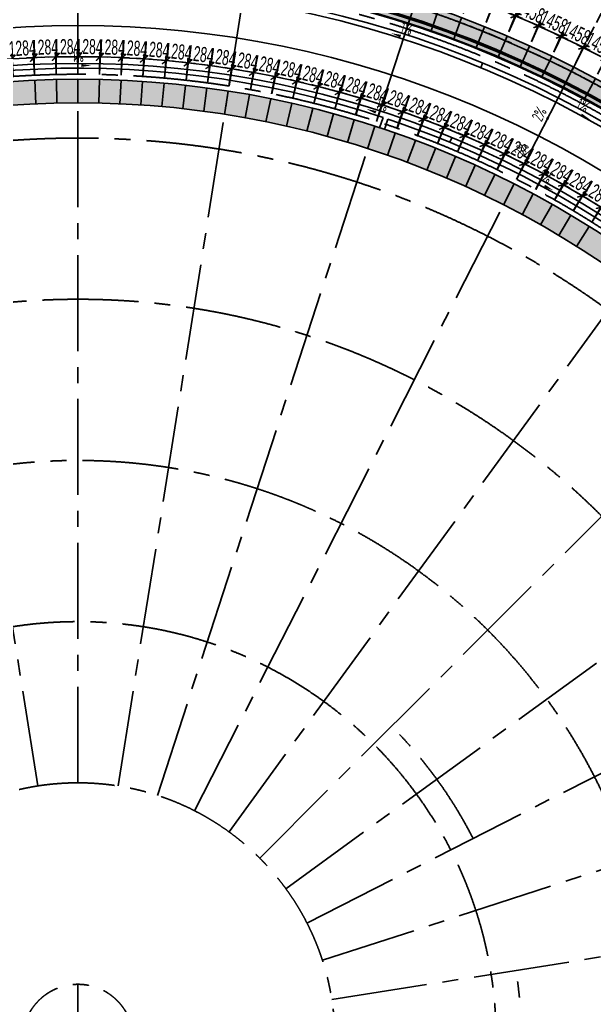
# Model space of a CAD drawing. Extents: x 104132 to 3338343, y -1228862 to 1409848.
# Drawn here: x 1757523 to 1791725, y 92544 to 151242 of the extents above; entities that cross this region are included whole.
import ezdxf

# ---------------------------------------------------------------- set-up
doc = ezdxf.new("R2010")
doc.units = 0
doc.linetypes.add('CENTER', pattern=[50.8, 31.75, -6.35, 6.35, -6.35])
doc.linetypes.add('CENTER2', pattern=[28.575, 19.05, -3.175, 3.175, -3.175])
doc.layers.get('0').update_dxf_attribs({"color": 8})
doc.layers.get('Defpoints').update_dxf_attribs({"color": 8})
for name, color, linetype in [('#幕墙线-平面', 8, 'Continuous'), ('#标注', 8, 'Continuous'), ('#轴线', 8, 'CENTER2'), ('A-ROOF-DRAN', 8, 'Continuous'), ('dim', 8, 'Continuous'), ('DIM_SYMB', 8, 'Continuous'), ('DOTE', 8, 'CENTER'), ('IEL-FINE', 8, 'Continuous'), ('分水线', 8, 'Continuous'), ('女儿墙', 8, 'Continuous'), ('落水口', 8, 'Continuous')]:
    doc.layers.add(name, color=color, linetype=linetype)
doc.styles.add('JHZX', font='jrs.shx', dxfattribs={"width": 0.6, "bigfont": 'jhz.shx'})
doc.styles.add('XD2008', font='xd-hzs.shx', dxfattribs={"width": 0.7, "bigfont": 'xd-hztxt.shx'})
doc.dimstyles.new('JZBZ-300', dxfattribs={"dimscale": 300, "dimtxt": 3, "dimasz": 1.5, "dimexe": 1, "dimexo": 1, "dimgap": 0.5, "dimtad": 1, "dimdec": 0, "dimdsep": 46, "dimtxsty": 'JHZX', "dimblk1": 'ARCHTICK', "dimblk2": 'ARCHTICK', "dimsah": 1, "dimcen": 0, "dimclrd": 1, "dimclre": 1, "dimclrt": 2, "dimadec": 3, "dimazin": 2, "dimtfac": 1, "dimtdec": 0, "dimtix": 1, "dimtmove": 0, "dimatfit": 3, "dimfxl": 1, "dimtolj": 1, "dimlwd": -1, "dimlwe": -1, "dimarcsym": 1})

# ---------------------------------------------------------------- blocks, each defined once
blk = doc.blocks.new('_ARCHTICK')
at = {"color": 0, "linetype": 'ByBlock', "const_width": 0.15}
blk.add_lwpolyline([(-0.5, -0.5), (0.5, 0.5)], dxfattribs=at)
blk = doc.blocks.new('*D21')
at = {"layer": '#标注', "color": 1, "ltscale": 300, "transparency": 16777216}
for p, q in [((602339, -86757), (604609, -82302)), ((611437, -92333), (614376, -88288))]:
    blk.add_line(p, q, dxfattribs=at)
blk.add_arc((571468, -147346), 72700, 54, 63, dxfattribs=at)
at = {"layer": 'Defpoints', "color": 0, "ltscale": 300, "transparency": 16777216}
for p in [(611063, -86375), (602203, -87025), (611261, -92575), (571468, -147346)]:
    blk.add_point(p, dxfattribs=at)
at = {"layer": '#标注', "color": 1, "ltscale": 300, "transparency": 16777216, "xscale": 450, "yscale": 450, "zscale": 450}
for p, rotation in [((604473, -82570), 153.000000000001), ((614200, -88530), 324.0000000000002)]:
    blk.add_blockref('_ARCHTICK', p, dxfattribs=dict(at, rotation=rotation))
at = {"layer": '#标注', "color": 2, "ltscale": 300, "transparency": 16777216, "insert": (609767, -84847), "char_height": 900, "attachment_point": 5, "rotation": 328.5, "style": 'JHZX'}
blk.add_mtext('\\A1;9°', dxfattribs=at)
blk = doc.blocks.new('*D22')
at = {"layer": '#标注', "color": 1, "ltscale": 300, "transparency": 16777216}
for p, q in [((592481, -82674), (594026, -77919)), ((602339, -86757), (604609, -82302))]:
    blk.add_line(p, q, dxfattribs=at)
blk.add_arc((571468, -147346), 72700, 63, 72, dxfattribs=at)
at = {"layer": 'Defpoints', "color": 0, "ltscale": 300, "transparency": 16777216}
for p in [(601038, -80931), (592388, -82959), (602203, -87025), (571468, -147346)]:
    blk.add_point(p, dxfattribs=at)
at = {"layer": '#标注', "color": 1, "ltscale": 300, "transparency": 16777216, "xscale": 450, "yscale": 450, "zscale": 450}
for p, rotation in [((593933, -78204), 162.0000000000006), ((604473, -82570), 333.0000000000013)]:
    blk.add_blockref('_ARCHTICK', p, dxfattribs=dict(at, rotation=rotation))
at = {"layer": '#标注', "color": 2, "ltscale": 300, "transparency": 16777216, "insert": (599519, -79626), "char_height": 900, "attachment_point": 5, "rotation": 337.5, "style": 'JHZX'}
blk.add_mtext('\\A1;9°', dxfattribs=at)
blk = doc.blocks.new('A$C49f573b4')
at = {"layer": '女儿墙'}
for radius in [63900, 63650]:
    blk.add_circle((0, 0), radius, dxfattribs=at)
blk = doc.blocks.new('*U481')
at = {"layer": '#幕墙线-平面', "ltscale": 300}
blk.add_line((63600, -63600), (65000, -63600), dxfattribs=at)
blk = doc.blocks.new('*U482')
at = {"layer": '#幕墙线-平面'}
for p, rotation in [((842675, 56485), 72.00000000005649), ((843132, 57837), 70.71428571434267), ((843618, 59178), 69.42857142862856), ((844134, 60509), 68.14285714291445), ((844681, 61827), 66.85714285720033), ((845256, 63133), 65.5714285714862), ((845861, 64426), 64.28571428577209), ((846494, 65705), 63.00000000005797), ((847157, 66969), 61.71428571434386)]:
    blk.add_blockref('*U481', p, dxfattribs=dict(at, rotation=rotation))
blk = doc.blocks.new('*U483')
at = {"layer": '#幕墙线-平面', "ltscale": 300}
blk.add_line((55800, -55800), (57200, -55800), dxfattribs=at)
blk = doc.blocks.new('*U484')
at = {"layer": '#幕墙线-平面'}
for p, rotation in [((847419, 34328), 92.571428571465), ((847377, 35579), 91.28571428575117), ((847362, 36831), 90.00000000003733), ((847377, 38083), 88.7142857143235), ((847419, 39335), 87.42857142860994), ((847489, 40585), 86.14285714289613), ((847587, 41833), 84.85714285718258), ((847713, 43079), 83.57142857146847), ((847867, 44321), 82.28571428575407), ((848049, 45560), 81.00000000004023), ((848259, 46795), 79.71428571432669), ((848497, 48024), 78.42857142861257), ((848762, 49248), 77.14285714289846), ((849054, 50465), 75.85714285718434), ((849373, 51676), 74.57142857147052), ((849720, 52879), 73.28571428575667), ((850094, 54074), 72.00000000004285), ((850494, 55261), 70.71428571432902), ((850921, 56438), 69.42857142861547), ((851374, 57605), 68.14285714290222), ((851853, 58762), 66.85714285718838), ((852358, 59908), 65.57142857147427), ((852888, 61042), 64.28571428576043), ((853444, 62164), 63.00000000004661), ((854025, 63273), 61.71428571433248), ((854631, 64369), 60.42857142861809), ((855261, 65451), 59.14285714290397), ((855915, 66518), 57.85714285718986)]:
    blk.add_blockref('*U483', p, dxfattribs=dict(at, rotation=rotation))
blk = doc.blocks.new('*D637')
at = {"layer": 'Defpoints', "color": 0, "ltscale": 300, "transparency": 16777216}
for p in [(926460, 98908), (925995, 97669), (927361, 97157)]:
    blk.add_point(p, dxfattribs=at)
at = {"layer": 'dim', "color": 1, "ltscale": 300, "transparency": 16777216}
for p, q in [((926460, 98908), (926039, 99066)), ((926101, 97950), (926566, 99188)), ((927826, 98395), (926460, 98908)), ((927466, 97437), (927931, 98676)), ((927826, 98395), (928247, 98237))]:
    blk.add_line(p, q, dxfattribs=at)
at = {"layer": 'dim', "color": 1, "ltscale": 300, "transparency": 16777216, "xscale": 450, "yscale": 450, "zscale": 450}
for p, rotation in [((926460, 98908), 339.4285714286287), ((927826, 98395), 159.4285714286287)]:
    blk.add_blockref('_ARCHTICK', p, dxfattribs=dict(at, rotation=rotation))
at = {"layer": 'dim', "color": 2, "ltscale": 300, "transparency": 16777216, "insert": (927354, 99213), "char_height": 900, "attachment_point": 5, "rotation": 339.42857, "style": 'JHZX'}
blk.add_mtext('\\A1;1458', dxfattribs=at)
blk = doc.blocks.new('*D638')
at = {"layer": 'Defpoints', "color": 0, "ltscale": 300, "transparency": 16777216}
for p in [(927847, 98369), (927355, 97141), (928708, 96598)]:
    blk.add_point(p, dxfattribs=at)
at = {"layer": 'dim', "color": 1, "ltscale": 300, "transparency": 16777216}
for p, q in [((927466, 97420), (927959, 98648)), ((927847, 98369), (927430, 98537)), ((929201, 97826), (927847, 98369)), ((928820, 96877), (929312, 98105)), ((929201, 97826), (929618, 97659))]:
    blk.add_line(p, q, dxfattribs=at)
at = {"layer": 'dim', "color": 1, "ltscale": 300, "transparency": 16777216, "xscale": 450, "yscale": 450, "zscale": 450}
for p, rotation in [((927847, 98369), 338.1428571429162), ((929201, 97826), 158.1428571429162)]:
    blk.add_blockref('_ARCHTICK', p, dxfattribs=dict(at, rotation=rotation))
at = {"layer": 'dim', "color": 2, "ltscale": 300, "transparency": 16777216, "insert": (928747, 98655), "char_height": 900, "attachment_point": 5, "rotation": 338.14286, "style": 'JHZX'}
blk.add_mtext('\\A1;1458', dxfattribs=at)
blk = doc.blocks.new('*D639')
at = {"layer": 'Defpoints', "color": 0, "ltscale": 300, "transparency": 16777216}
for p in [(929222, 97800), (928702, 96583), (930043, 96010)]:
    blk.add_point(p, dxfattribs=at)
at = {"layer": 'dim', "color": 1, "ltscale": 300, "transparency": 16777216}
for p, q in [((928820, 96859), (929340, 98076)), ((929222, 97800), (928808, 97977)), ((930563, 97227), (929222, 97800)), ((930161, 96286), (930681, 97503)), ((930563, 97227), (930977, 97050))]:
    blk.add_line(p, q, dxfattribs=at)
at = {"layer": 'dim', "color": 1, "ltscale": 300, "transparency": 16777216, "xscale": 450, "yscale": 450, "zscale": 450}
for p, rotation in [((929222, 97800), 336.8571428572004), ((930563, 97227), 156.8571428572004)]:
    blk.add_blockref('_ARCHTICK', p, dxfattribs=dict(at, rotation=rotation))
at = {"layer": 'dim', "color": 2, "ltscale": 300, "transparency": 16777216, "insert": (930128, 98065), "char_height": 900, "attachment_point": 5, "rotation": 336.85714, "style": 'JHZX'}
blk.add_mtext('\\A1;1458', dxfattribs=at)
blk = doc.blocks.new('*D640')
at = {"layer": 'Defpoints', "color": 0, "ltscale": 300, "transparency": 16777216}
for p in [(930583, 97200), (930036, 95995), (931364, 95392)]:
    blk.add_point(p, dxfattribs=at)
at = {"layer": 'dim', "color": 1, "ltscale": 300, "transparency": 16777216}
for p, q in [((930160, 96268), (930707, 97473)), ((930583, 97200), (930174, 97386)), ((931911, 96597), (930583, 97200)), ((931488, 95665), (932035, 96870)), ((931911, 96597), (932321, 96411))]:
    blk.add_line(p, q, dxfattribs=at)
at = {"layer": 'dim', "color": 1, "ltscale": 300, "transparency": 16777216, "xscale": 450, "yscale": 450, "zscale": 450}
for p, rotation in [((930583, 97200), 335.5714285714873), ((931911, 96597), 155.5714285714873)]:
    blk.add_blockref('_ARCHTICK', p, dxfattribs=dict(at, rotation=rotation))
at = {"layer": 'dim', "color": 2, "ltscale": 300, "transparency": 16777216, "insert": (931495, 97445), "char_height": 900, "attachment_point": 5, "rotation": 335.57143, "style": 'JHZX'}
blk.add_mtext('\\A1;1458', dxfattribs=at)
blk = doc.blocks.new('*D641')
at = {"layer": 'Defpoints', "color": 0, "ltscale": 300, "transparency": 16777216}
for p in [(931931, 96569), (931357, 95377), (932671, 94745)]:
    blk.add_point(p, dxfattribs=at)
at = {"layer": 'dim', "color": 1, "ltscale": 300, "transparency": 16777216}
for p, q in [((931487, 95648), (932061, 96840)), ((931931, 96569), (931525, 96765)), ((933245, 95937), (931931, 96569)), ((932801, 95015), (933375, 96207)), ((933245, 95937), (933650, 95741))]:
    blk.add_line(p, q, dxfattribs=at)
at = {"layer": 'dim', "color": 1, "ltscale": 300, "transparency": 16777216, "xscale": 450, "yscale": 450, "zscale": 450}
for p, rotation in [((931931, 96569), 334.2857142857742), ((933245, 95937), 154.2857142857742)]:
    blk.add_blockref('_ARCHTICK', p, dxfattribs=dict(at, rotation=rotation))
at = {"layer": 'dim', "color": 2, "ltscale": 300, "transparency": 16777216, "insert": (932848, 96794), "char_height": 900, "attachment_point": 5, "rotation": 334.28571, "style": 'JHZX'}
blk.add_mtext('\\A1;1458', dxfattribs=at)
blk = doc.blocks.new('*D642')
at = {"layer": 'Defpoints', "color": 0, "ltscale": 300, "transparency": 16777216}
for p in [(933264, 95909), (932663, 94730), (933963, 94068)]:
    blk.add_point(p, dxfattribs=at)
at = {"layer": 'dim', "color": 1, "ltscale": 300, "transparency": 16777216}
for p, q in [((932800, 94997), (933400, 96176)), ((933264, 95909), (932863, 96113)), ((934564, 95247), (933264, 95909)), ((934099, 94335), (934700, 95514)), ((934564, 95247), (934965, 95042))]:
    blk.add_line(p, q, dxfattribs=at)
at = {"layer": 'dim', "color": 1, "ltscale": 300, "transparency": 16777216, "xscale": 450, "yscale": 450, "zscale": 450}
for p, rotation in [((933264, 95909), 333.0000000000591), ((934564, 95247), 153.000000000059)]:
    blk.add_blockref('_ARCHTICK', p, dxfattribs=dict(at, rotation=rotation))
at = {"layer": 'dim', "color": 2, "ltscale": 300, "transparency": 16777216, "insert": (934186, 96112), "char_height": 900, "attachment_point": 5, "rotation": 333, "style": 'JHZX'}
blk.add_mtext('\\A1;1458', dxfattribs=at)
blk = doc.blocks.new('*D864')
at = {"layer": '#标注', "color": 1, "ltscale": 300, "transparency": 16777216}
for p, q in [((933757, 85516), (934487, 86649)), ((934325, 86397), (933946, 86640)), ((935404, 85702), (934325, 86397)), ((934836, 84821), (935566, 85954)), ((935404, 85702), (935782, 85458))]:
    blk.add_line(p, q, dxfattribs=at)
at = {"layer": 'Defpoints', "color": 0, "ltscale": 300, "transparency": 16777216}
for p in [(934325, 86397), (933595, 85264), (934674, 84569)]:
    blk.add_point(p, dxfattribs=at)
at = {"layer": '#标注', "color": 1, "ltscale": 300, "transparency": 16777216, "xscale": 450, "yscale": 450, "zscale": 450}
for p, rotation in [((934325, 86397), 327.2142857130193), ((935404, 85702), 147.2142857130192)]:
    blk.add_blockref('_ARCHTICK', p, dxfattribs=dict(at, rotation=rotation))
at = {"layer": '#标注', "color": 2, "ltscale": 300, "transparency": 16777216, "insert": (935189, 86554), "char_height": 900, "attachment_point": 5, "rotation": 327.21429, "style": 'JHZX'}
blk.add_mtext('\\A1;1284', dxfattribs=at)
blk = doc.blocks.new('*D865')
at = {"layer": '#标注', "color": 1, "ltscale": 300, "transparency": 16777216}
for p, q in [((932657, 86190), (933361, 87339)), ((933205, 87084), (932821, 87319)), ((934299, 86413), (933205, 87084)), ((933751, 85519), (934456, 86669)), ((934299, 86413), (934683, 86178))]:
    blk.add_line(p, q, dxfattribs=at)
at = {"layer": 'Defpoints', "color": 0, "ltscale": 300, "transparency": 16777216}
for p in [(933205, 87084), (932500, 85934), (933595, 85264)]:
    blk.add_point(p, dxfattribs=at)
at = {"layer": '#标注', "color": 1, "ltscale": 300, "transparency": 16777216, "xscale": 450, "yscale": 450, "zscale": 450}
for p, rotation in [((933205, 87084), 328.4999999987336), ((934299, 86413), 148.4999999987336)]:
    blk.add_blockref('_ARCHTICK', p, dxfattribs=dict(at, rotation=rotation))
at = {"layer": '#标注', "color": 2, "ltscale": 300, "transparency": 16777216, "insert": (934065, 87260), "char_height": 900, "attachment_point": 5, "rotation": 328.5, "style": 'JHZX'}
blk.add_mtext('\\A1;1284', dxfattribs=at)
blk = doc.blocks.new('*D866')
at = {"layer": '#标注', "color": 1, "ltscale": 300, "transparency": 16777216}
for p, q in [((931542, 86839), (932220, 88004)), ((932069, 87745), (931681, 87971)), ((933179, 87099), (932069, 87745)), ((932651, 86194), (933330, 87358)), ((933179, 87099), (933567, 86873))]:
    blk.add_line(p, q, dxfattribs=at)
at = {"layer": 'Defpoints', "color": 0, "ltscale": 300, "transparency": 16777216}
for p in [(932069, 87745), (931391, 86580), (932500, 85934)]:
    blk.add_point(p, dxfattribs=at)
at = {"layer": '#标注', "color": 1, "ltscale": 300, "transparency": 16777216, "xscale": 450, "yscale": 450, "zscale": 450}
for p, rotation in [((932069, 87745), 329.7857142844472), ((933179, 87099), 149.7857142844472)]:
    blk.add_blockref('_ARCHTICK', p, dxfattribs=dict(at, rotation=rotation))
at = {"layer": '#标注', "color": 2, "ltscale": 300, "transparency": 16777216, "insert": (932926, 87940), "char_height": 900, "attachment_point": 5, "rotation": 329.78571, "style": 'JHZX'}
blk.add_mtext('\\A1;1284', dxfattribs=at)
blk = doc.blocks.new('*D867')
at = {"layer": '#标注', "color": 1, "ltscale": 300, "transparency": 16777216}
for p, q in [((930413, 87464), (931065, 88643)), ((930920, 88381), (930526, 88598)), ((932043, 87760), (930920, 88381)), ((931536, 86843), (932188, 88022)), ((932043, 87760), (932437, 87542))]:
    blk.add_line(p, q, dxfattribs=at)
at = {"layer": 'Defpoints', "color": 0, "ltscale": 300, "transparency": 16777216}
for p in [(930920, 88381), (930268, 87201), (931391, 86580)]:
    blk.add_point(p, dxfattribs=at)
at = {"layer": '#标注', "color": 1, "ltscale": 300, "transparency": 16777216, "xscale": 450, "yscale": 450, "zscale": 450}
for p, rotation in [((930920, 88381), 331.071428570159), ((932043, 87760), 151.071428570159)]:
    blk.add_blockref('_ARCHTICK', p, dxfattribs=dict(at, rotation=rotation))
at = {"layer": '#标注', "color": 2, "ltscale": 300, "transparency": 16777216, "insert": (931772, 88595), "char_height": 900, "attachment_point": 5, "rotation": 331.07143, "style": 'JHZX'}
blk.add_mtext('\\A1;1284', dxfattribs=at)
blk = doc.blocks.new('*D868')
at = {"layer": '#标注', "color": 1, "ltscale": 300, "transparency": 16777216}
for p, q in [((929270, 88062), (929895, 89256)), ((929756, 88991), (929357, 89199)), ((930893, 88395), (929756, 88991)), ((930407, 87467), (931032, 88661)), ((930893, 88395), (931292, 88186))]:
    blk.add_line(p, q, dxfattribs=at)
at = {"layer": 'Defpoints', "color": 0, "ltscale": 300, "transparency": 16777216}
for p in [(929756, 88991), (929131, 87797), (930268, 87201)]:
    blk.add_point(p, dxfattribs=at)
at = {"layer": '#标注', "color": 1, "ltscale": 300, "transparency": 16777216, "xscale": 450, "yscale": 450, "zscale": 450}
for p, rotation in [((929756, 88991), 332.3571428558733), ((930893, 88395), 152.3571428558733)]:
    blk.add_blockref('_ARCHTICK', p, dxfattribs=dict(at, rotation=rotation))
at = {"layer": '#标注', "color": 2, "ltscale": 300, "transparency": 16777216, "insert": (930603, 89224), "char_height": 900, "attachment_point": 5, "rotation": 332.35714, "style": 'JHZX'}
blk.add_mtext('\\A1;1284', dxfattribs=at)
blk = doc.blocks.new('*D869')
at = {"layer": '#标注', "color": 1, "ltscale": 300, "transparency": 16777216}
for p, q in [((928114, 88635), (928712, 89843)), ((928579, 89574), (928176, 89774)), ((929729, 89004), (928579, 89574)), ((929264, 88065), (929862, 89273)), ((929729, 89004), (930132, 88805))]:
    blk.add_line(p, q, dxfattribs=at)
at = {"layer": 'Defpoints', "color": 0, "ltscale": 300, "transparency": 16777216}
for p in [(928579, 89574), (927981, 88366), (929131, 87797)]:
    blk.add_point(p, dxfattribs=at)
at = {"layer": '#标注', "color": 1, "ltscale": 300, "transparency": 16777216, "xscale": 450, "yscale": 450, "zscale": 450}
for p, rotation in [((928579, 89574), 333.6428571415863), ((929729, 89004), 153.6428571415864)]:
    blk.add_blockref('_ARCHTICK', p, dxfattribs=dict(at, rotation=rotation))
at = {"layer": '#标注', "color": 2, "ltscale": 300, "transparency": 16777216, "insert": (929420, 89827), "char_height": 900, "attachment_point": 5, "rotation": 333.64286, "style": 'JHZX'}
blk.add_mtext('\\A1;1284', dxfattribs=at)
blk = doc.blocks.new('*D870')
at = {"layer": '#标注', "color": 1, "ltscale": 300, "transparency": 16777216}
for p, q in [((926945, 89182), (927516, 90403)), ((927389, 90131), (926982, 90322)), ((928552, 89587), (927389, 90131)), ((928108, 88638), (928679, 89859)), ((928552, 89587), (928959, 89397))]:
    blk.add_line(p, q, dxfattribs=at)
at = {"layer": 'Defpoints', "color": 0, "ltscale": 300, "transparency": 16777216}
for p in [(927389, 90131), (926818, 88910), (927981, 88366)]:
    blk.add_point(p, dxfattribs=at)
at = {"layer": '#标注', "color": 1, "ltscale": 300, "transparency": 16777216, "xscale": 450, "yscale": 450, "zscale": 450}
for p, rotation in [((927389, 90131), 334.928571427299), ((928552, 89587), 154.928571427299)]:
    blk.add_blockref('_ARCHTICK', p, dxfattribs=dict(at, rotation=rotation))
at = {"layer": '#标注', "color": 2, "ltscale": 300, "transparency": 16777216, "insert": (928225, 90403), "char_height": 900, "attachment_point": 5, "rotation": 334.92857, "style": 'JHZX'}
blk.add_mtext('\\A1;1284', dxfattribs=at)
blk = doc.blocks.new('*D871')
at = {"layer": '#标注', "color": 1, "ltscale": 300, "transparency": 16777216}
for p, q in [((925765, 89703), (926308, 90936)), ((926187, 90661), (925775, 90843)), ((927362, 90144), (926187, 90661)), ((926939, 89185), (927483, 90418)), ((927362, 90144), (927773, 89962))]:
    blk.add_line(p, q, dxfattribs=at)
at = {"layer": 'Defpoints', "color": 0, "ltscale": 300, "transparency": 16777216}
for p in [(926187, 90661), (925644, 89428), (926818, 88910)]:
    blk.add_point(p, dxfattribs=at)
at = {"layer": '#标注', "color": 1, "ltscale": 300, "transparency": 16777216, "xscale": 450, "yscale": 450, "zscale": 450}
for p, rotation in [((926187, 90661), 336.2142857130117), ((927362, 90144), 156.2142857130118)]:
    blk.add_blockref('_ARCHTICK', p, dxfattribs=dict(at, rotation=rotation))
at = {"layer": '#标注', "color": 2, "ltscale": 300, "transparency": 16777216, "insert": (927016, 90952), "char_height": 900, "attachment_point": 5, "rotation": 336.21429, "style": 'JHZX'}
blk.add_mtext('\\A1;1284', dxfattribs=at)
blk = doc.blocks.new('*D872')
at = {"layer": '#标注', "color": 1, "ltscale": 300, "transparency": 16777216}
for p, q in [((924973, 91164), (924558, 91337)), ((924572, 90196), (925088, 91442)), ((926159, 90673), (924973, 91164)), ((925758, 89705), (926274, 90950)), ((926159, 90673), (926575, 90501))]:
    blk.add_line(p, q, dxfattribs=at)
at = {"layer": 'Defpoints', "color": 0, "ltscale": 300, "transparency": 16777216}
for p in [(924973, 91164), (924458, 89919), (925644, 89428)]:
    blk.add_point(p, dxfattribs=at)
at = {"layer": '#标注', "color": 1, "ltscale": 300, "transparency": 16777216, "xscale": 450, "yscale": 450, "zscale": 450}
for p, rotation in [((924973, 91164), 337.4999999987272), ((926159, 90673), 157.4999999987271)]:
    blk.add_blockref('_ARCHTICK', p, dxfattribs=dict(at, rotation=rotation))
at = {"layer": '#标注', "color": 2, "ltscale": 300, "transparency": 16777216, "insert": (925796, 91473), "char_height": 900, "attachment_point": 5, "rotation": 337.5, "style": 'JHZX'}
blk.add_mtext('\\A1;1284', dxfattribs=at)
blk = doc.blocks.new('*D873')
at = {"layer": '#标注', "color": 1, "ltscale": 300, "transparency": 16777216}
for p, q in [((923749, 91640), (923329, 91803)), ((923370, 90663), (923857, 91920)), ((924945, 91176), (923749, 91640)), ((924566, 90199), (925054, 91455)), ((924945, 91176), (925365, 91013))]:
    blk.add_line(p, q, dxfattribs=at)
at = {"layer": 'Defpoints', "color": 0, "ltscale": 300, "transparency": 16777216}
for p in [(923749, 91640), (923261, 90384), (924458, 89919)]:
    blk.add_point(p, dxfattribs=at)
at = {"layer": '#标注', "color": 1, "ltscale": 300, "transparency": 16777216, "xscale": 450, "yscale": 450, "zscale": 450}
for p, rotation in [((923749, 91640), 338.7857142844417), ((924945, 91176), 158.7857142844417)]:
    blk.add_blockref('_ARCHTICK', p, dxfattribs=dict(at, rotation=rotation))
at = {"layer": '#标注', "color": 2, "ltscale": 300, "transparency": 16777216, "insert": (924564, 91967), "char_height": 900, "attachment_point": 5, "rotation": 338.78571, "style": 'JHZX'}
blk.add_mtext('\\A1;1284', dxfattribs=at)
blk = doc.blocks.new('*D874')
at = {"layer": '#标注', "color": 1, "ltscale": 300, "transparency": 16777216}
for p, q in [((922514, 92088), (922091, 92242)), ((922157, 91103), (922616, 92370)), ((923721, 91651), (922514, 92088)), ((923363, 90666), (923823, 91933)), ((923721, 91651), (924144, 91497))]:
    blk.add_line(p, q, dxfattribs=at)
at = {"layer": 'Defpoints', "color": 0, "ltscale": 300, "transparency": 16777216}
for p in [(922514, 92088), (922054, 90821), (923261, 90384)]:
    blk.add_point(p, dxfattribs=at)
at = {"layer": '#标注', "color": 1, "ltscale": 300, "transparency": 16777216, "xscale": 450, "yscale": 450, "zscale": 450}
for p, rotation in [((922514, 92088), 340.0714285701557), ((923721, 91651), 160.0714285701556)]:
    blk.add_blockref('_ARCHTICK', p, dxfattribs=dict(at, rotation=rotation))
at = {"layer": '#标注', "color": 2, "ltscale": 300, "transparency": 16777216, "insert": (923322, 92434), "char_height": 900, "attachment_point": 5, "rotation": 340.07143, "style": 'JHZX'}
blk.add_mtext('\\A1;1284', dxfattribs=at)
blk = doc.blocks.new('*D875')
at = {"layer": '#标注', "color": 1, "ltscale": 300, "transparency": 16777216}
for p, q in [((920934, 91516), (921365, 92793)), ((921269, 92509), (920843, 92652)), ((922485, 92098), (921269, 92509)), ((922150, 91105), (922581, 92383)), ((922485, 92098), (922912, 91954))]:
    blk.add_line(p, q, dxfattribs=at)
at = {"layer": 'Defpoints', "color": 0, "ltscale": 300, "transparency": 16777216}
for p in [(921269, 92509), (920838, 91231), (922054, 90821)]:
    blk.add_point(p, dxfattribs=at)
at = {"layer": '#标注', "color": 1, "ltscale": 300, "transparency": 16777216, "xscale": 450, "yscale": 450, "zscale": 450}
for p, rotation in [((921269, 92509), 341.3571428558691), ((922485, 92098), 161.3571428558691)]:
    blk.add_blockref('_ARCHTICK', p, dxfattribs=dict(at, rotation=rotation))
at = {"layer": '#标注', "color": 2, "ltscale": 300, "transparency": 16777216, "insert": (922069, 92872), "char_height": 900, "attachment_point": 5, "rotation": 341.35714, "style": 'JHZX'}
blk.add_mtext('\\A1;1284', dxfattribs=at)
blk = doc.blocks.new('*D876')
at = {"layer": '#标注', "color": 1, "ltscale": 300, "transparency": 16777216}
for p, q in [((920015, 92901), (919586, 93035)), ((919703, 91901), (920105, 93187)), ((921240, 92518), (920015, 92901)), ((920928, 91518), (921330, 92804)), ((921240, 92518), (921670, 92384))]:
    blk.add_line(p, q, dxfattribs=at)
at = {"layer": 'Defpoints', "color": 0, "ltscale": 300, "transparency": 16777216}
for p in [(920015, 92901), (919613, 91614), (920838, 91231)]:
    blk.add_point(p, dxfattribs=at)
at = {"layer": '#标注', "color": 1, "ltscale": 300, "transparency": 16777216, "xscale": 450, "yscale": 450, "zscale": 450}
for p, rotation in [((920015, 92901), 342.6428571415841), ((921240, 92518), 162.6428571415841)]:
    blk.add_blockref('_ARCHTICK', p, dxfattribs=dict(at, rotation=rotation))
at = {"layer": '#标注', "color": 2, "ltscale": 300, "transparency": 16777216, "insert": (920807, 93282), "char_height": 900, "attachment_point": 5, "rotation": 342.64286, "style": 'JHZX'}
blk.add_mtext('\\A1;1284', dxfattribs=at)
blk = doc.blocks.new('*D877')
at = {"layer": '#标注', "color": 1, "ltscale": 300, "transparency": 16777216}
for p, q in [((918753, 93265), (918320, 93389)), ((918463, 92258), (918836, 93553)), ((919986, 92910), (918753, 93265)), ((919696, 91903), (920069, 93198)), ((919986, 92910), (920419, 92785))]:
    blk.add_line(p, q, dxfattribs=at)
at = {"layer": 'Defpoints', "color": 0, "ltscale": 300, "transparency": 16777216}
for p in [(918753, 93265), (918380, 91970), (919613, 91614)]:
    blk.add_point(p, dxfattribs=at)
at = {"layer": '#标注', "color": 1, "ltscale": 300, "transparency": 16777216, "xscale": 450, "yscale": 450, "zscale": 450}
for p, rotation in [((918753, 93265), 343.928571427299), ((919986, 92910), 163.928571427299)]:
    blk.add_blockref('_ARCHTICK', p, dxfattribs=dict(at, rotation=rotation))
at = {"layer": '#标注', "color": 2, "ltscale": 300, "transparency": 16777216, "insert": (919536, 93664), "char_height": 900, "attachment_point": 5, "rotation": 343.92857, "style": 'JHZX'}
blk.add_mtext('\\A1;1284', dxfattribs=at)
blk = doc.blocks.new('*D878')
at = {"layer": '#标注', "color": 1, "ltscale": 300, "transparency": 16777216}
for p, q in [((917483, 93600), (917048, 93715)), ((917215, 92587), (917559, 93891)), ((918724, 93273), (917483, 93600)), ((918456, 92260), (918800, 93563)), ((918724, 93273), (919159, 93158))]:
    blk.add_line(p, q, dxfattribs=at)
at = {"layer": 'Defpoints', "color": 0, "ltscale": 300, "transparency": 16777216}
for p in [(917483, 93600), (917139, 92297), (918380, 91970)]:
    blk.add_point(p, dxfattribs=at)
at = {"layer": '#标注', "color": 1, "ltscale": 300, "transparency": 16777216, "xscale": 450, "yscale": 450, "zscale": 450}
for p, rotation in [((917483, 93600), 345.2142857130121), ((918724, 93273), 165.2142857130121)]:
    blk.add_blockref('_ARCHTICK', p, dxfattribs=dict(at, rotation=rotation))
at = {"layer": '#标注', "color": 2, "ltscale": 300, "transparency": 16777216, "insert": (918256, 94017), "char_height": 900, "attachment_point": 5, "rotation": 345.21429, "style": 'JHZX'}
blk.add_mtext('\\A1;1284', dxfattribs=at)
blk = doc.blocks.new('*D879')
at = {"layer": '#标注', "color": 1, "ltscale": 300, "transparency": 16777216}
for p, q in [((916205, 93907), (915768, 94013)), ((915961, 92889), (916275, 94199)), ((917453, 93608), (916205, 93907)), ((917209, 92589), (917523, 93900)), ((917453, 93608), (917891, 93503))]:
    blk.add_line(p, q, dxfattribs=at)
at = {"layer": 'Defpoints', "color": 0, "ltscale": 300, "transparency": 16777216}
for p in [(916205, 93907), (915891, 92597), (917139, 92297)]:
    blk.add_point(p, dxfattribs=at)
at = {"layer": '#标注', "color": 1, "ltscale": 300, "transparency": 16777216, "xscale": 450, "yscale": 450, "zscale": 450}
for p, rotation in [((916205, 93907), 346.4999999987248), ((917453, 93608), 166.4999999987248)]:
    blk.add_blockref('_ARCHTICK', p, dxfattribs=dict(at, rotation=rotation))
at = {"layer": '#标注', "color": 2, "ltscale": 300, "transparency": 16777216, "insert": (916969, 94341), "char_height": 900, "attachment_point": 5, "rotation": 346.5, "style": 'JHZX'}
blk.add_mtext('\\A1;1284', dxfattribs=at)
blk = doc.blocks.new('*D880')
at = {"layer": '#标注', "color": 1, "ltscale": 300, "transparency": 16777216}
for p, q in [((914921, 94186), (914482, 94281)), ((914700, 93162), (914985, 94479)), ((916176, 93914), (914921, 94186)), ((915954, 92890), (916239, 94207)), ((916176, 93914), (916616, 93819))]:
    blk.add_line(p, q, dxfattribs=at)
at = {"layer": 'Defpoints', "color": 0, "ltscale": 300, "transparency": 16777216}
for p in [(914921, 94186), (914636, 92868), (915891, 92597)]:
    blk.add_point(p, dxfattribs=at)
at = {"layer": '#标注', "color": 1, "ltscale": 300, "transparency": 16777216, "xscale": 450, "yscale": 450, "zscale": 450}
for p, rotation in [((914921, 94186), 347.7857142844392), ((916176, 93914), 167.7857142844391)]:
    blk.add_blockref('_ARCHTICK', p, dxfattribs=dict(at, rotation=rotation))
at = {"layer": '#标注', "color": 2, "ltscale": 300, "transparency": 16777216, "insert": (915676, 94636), "char_height": 900, "attachment_point": 5, "rotation": 347.78571, "style": 'JHZX'}
blk.add_mtext('\\A1;1284', dxfattribs=at)
blk = doc.blocks.new('*D881')
at = {"layer": '#标注', "color": 1, "ltscale": 300, "transparency": 16777216}
for p, q in [((913631, 94435), (913190, 94520)), ((913433, 93406), (913688, 94730)), ((914892, 94192), (913631, 94435)), ((914693, 93163), (914949, 94486)), ((914892, 94192), (915334, 94107))]:
    blk.add_line(p, q, dxfattribs=at)
at = {"layer": 'Defpoints', "color": 0, "ltscale": 300, "transparency": 16777216}
for p in [(913631, 94435), (913376, 93112), (914636, 92868)]:
    blk.add_point(p, dxfattribs=at)
at = {"layer": '#标注', "color": 1, "ltscale": 300, "transparency": 16777216, "xscale": 450, "yscale": 450, "zscale": 450}
for p, rotation in [((913631, 94435), 349.0714285701532), ((914892, 94192), 169.0714285701532)]:
    blk.add_blockref('_ARCHTICK', p, dxfattribs=dict(at, rotation=rotation))
at = {"layer": '#标注', "color": 2, "ltscale": 300, "transparency": 16777216, "insert": (914375, 94903), "char_height": 900, "attachment_point": 5, "rotation": 349.07143, "style": 'JHZX'}
blk.add_mtext('\\A1;1284', dxfattribs=at)
blk = doc.blocks.new('*D882')
at = {"layer": '#标注', "color": 1, "ltscale": 300, "transparency": 16777216}
for p, q in [((912336, 94656), (911893, 94731)), ((912161, 93623), (912387, 94951)), ((913602, 94441), (912336, 94656)), ((913426, 93408), (913652, 94736)), ((913602, 94441), (914045, 94365))]:
    blk.add_line(p, q, dxfattribs=at)
at = {"layer": 'Defpoints', "color": 0, "ltscale": 300, "transparency": 16777216}
for p in [(912336, 94656), (912111, 93327), (913376, 93112)]:
    blk.add_point(p, dxfattribs=at)
at = {"layer": '#标注', "color": 1, "ltscale": 300, "transparency": 16777216, "xscale": 450, "yscale": 450, "zscale": 450}
for p, rotation in [((912336, 94656), 350.3571428558683), ((913602, 94441), 170.3571428558683)]:
    blk.add_blockref('_ARCHTICK', p, dxfattribs=dict(at, rotation=rotation))
at = {"layer": '#标注', "color": 2, "ltscale": 300, "transparency": 16777216, "insert": (913070, 95140), "char_height": 900, "attachment_point": 5, "rotation": 350.35714, "style": 'JHZX'}
blk.add_mtext('\\A1;1284', dxfattribs=at)
blk = doc.blocks.new('*D883')
at = {"layer": '#标注', "color": 1, "ltscale": 300, "transparency": 16777216}
for p, q in [((910884, 93810), (911080, 95144)), ((911037, 94847), (910591, 94912)), ((912306, 94660), (911037, 94847)), ((912154, 93624), (912350, 94957)), ((912306, 94660), (912752, 94595))]:
    blk.add_line(p, q, dxfattribs=at)
at = {"layer": 'Defpoints', "color": 0, "ltscale": 300, "transparency": 16777216}
for p in [(911037, 94847), (910841, 93513), (912111, 93327)]:
    blk.add_point(p, dxfattribs=at)
at = {"layer": '#标注', "color": 1, "ltscale": 300, "transparency": 16777216, "xscale": 450, "yscale": 450, "zscale": 450}
for p, rotation in [((911037, 94847), 351.6428571415814), ((912306, 94660), 171.6428571415813)]:
    blk.add_blockref('_ARCHTICK', p, dxfattribs=dict(at, rotation=rotation))
at = {"layer": '#标注', "color": 2, "ltscale": 300, "transparency": 16777216, "insert": (911759, 95347), "char_height": 900, "attachment_point": 5, "rotation": 351.64286, "style": 'JHZX'}
blk.add_mtext('\\A1;1284', dxfattribs=at)
blk = doc.blocks.new('*D884')
at = {"layer": '#标注', "color": 1, "ltscale": 300, "transparency": 16777216}
for p, q in [((909604, 93969), (909770, 95307)), ((910878, 93811), (911043, 95149)), ((909733, 95009), (909286, 95064)), ((911007, 94851), (909733, 95009)), ((911007, 94851), (911453, 94796))]:
    blk.add_line(p, q, dxfattribs=at)
at = {"layer": 'Defpoints', "color": 0, "ltscale": 300, "transparency": 16777216}
for p in [(909733, 95009), (909567, 93671), (910841, 93513)]:
    blk.add_point(p, dxfattribs=at)
at = {"layer": '#标注', "color": 1, "ltscale": 300, "transparency": 16777216, "xscale": 450, "yscale": 450, "zscale": 450}
for p, rotation in [((909733, 95009), 352.928571427295), ((911007, 94851), 172.928571427295)]:
    blk.add_blockref('_ARCHTICK', p, dxfattribs=dict(at, rotation=rotation))
at = {"layer": '#标注', "color": 2, "ltscale": 300, "transparency": 16777216, "insert": (910444, 95525), "char_height": 900, "attachment_point": 5, "rotation": 352.92857, "style": 'JHZX'}
blk.add_mtext('\\A1;1284', dxfattribs=at)
blk = doc.blocks.new('*D885')
at = {"layer": '#标注', "color": 1, "ltscale": 300, "transparency": 16777216}
for p, q in [((908426, 95142), (907978, 95187)), ((908320, 94099), (908456, 95440)), ((909703, 95012), (908426, 95142)), ((909597, 93970), (909733, 95311)), ((909703, 95012), (910150, 94967))]:
    blk.add_line(p, q, dxfattribs=at)
at = {"layer": 'Defpoints', "color": 0, "ltscale": 300, "transparency": 16777216}
for p in [(908426, 95142), (908290, 93801), (909567, 93671)]:
    blk.add_point(p, dxfattribs=at)
at = {"layer": '#标注', "color": 1, "ltscale": 300, "transparency": 16777216, "xscale": 450, "yscale": 450, "zscale": 450}
for p, rotation in [((908426, 95142), 354.214285713009), ((909703, 95012), 174.214285713009)]:
    blk.add_blockref('_ARCHTICK', p, dxfattribs=dict(at, rotation=rotation))
at = {"layer": '#标注', "color": 2, "ltscale": 300, "transparency": 16777216, "insert": (909125, 95674), "char_height": 900, "attachment_point": 5, "rotation": 354.21429, "style": 'JHZX'}
blk.add_mtext('\\A1;1284', dxfattribs=at)
blk = doc.blocks.new('*D886')
at = {"layer": '#标注', "color": 1, "ltscale": 300, "transparency": 16777216}
for p, q in [((907116, 95245), (906667, 95280)), ((907034, 94201), (907140, 95544)), ((908396, 95144), (907116, 95245)), ((908313, 94100), (908419, 95443)), ((908396, 95144), (908844, 95109))]:
    blk.add_line(p, q, dxfattribs=at)
at = {"layer": 'Defpoints', "color": 0, "ltscale": 300, "transparency": 16777216}
for p in [(907116, 95245), (907010, 93901), (908290, 93801)]:
    blk.add_point(p, dxfattribs=at)
at = {"layer": '#标注', "color": 1, "ltscale": 300, "transparency": 16777216, "xscale": 450, "yscale": 450, "zscale": 450}
for p, rotation in [((907116, 95245), 355.4999999987213), ((908396, 95144), 175.4999999987213)]:
    blk.add_blockref('_ARCHTICK', p, dxfattribs=dict(at, rotation=rotation))
at = {"layer": '#标注', "color": 2, "ltscale": 300, "transparency": 16777216, "insert": (907803, 95793), "char_height": 900, "attachment_point": 5, "rotation": 355.5, "style": 'JHZX'}
blk.add_mtext('\\A1;1284', dxfattribs=at)
blk = doc.blocks.new('*D887')
at = {"layer": '#标注', "color": 1, "ltscale": 300, "transparency": 16777216}
for p, q in [((905804, 95319), (905355, 95344)), ((905746, 94273), (905821, 95619)), ((907086, 95247), (905804, 95319)), ((907027, 94201), (907103, 95547)), ((907086, 95247), (907535, 95222))]:
    blk.add_line(p, q, dxfattribs=at)
at = {"layer": 'Defpoints', "color": 0, "ltscale": 300, "transparency": 16777216}
for p in [(905804, 95319), (905729, 93973), (907010, 93901)]:
    blk.add_point(p, dxfattribs=at)
at = {"layer": '#标注', "color": 1, "ltscale": 300, "transparency": 16777216, "xscale": 450, "yscale": 450, "zscale": 450}
for p, rotation in [((905804, 95319), 356.7857142844359), ((907086, 95247), 176.7857142844359)]:
    blk.add_blockref('_ARCHTICK', p, dxfattribs=dict(at, rotation=rotation))
at = {"layer": '#标注', "color": 2, "ltscale": 300, "transparency": 16777216, "insert": (906479, 95882), "char_height": 900, "attachment_point": 5, "rotation": 356.78571, "style": 'JHZX'}
blk.add_mtext('\\A1;1284', dxfattribs=at)
blk = doc.blocks.new('*D888')
at = {"layer": '#标注', "color": 1, "ltscale": 300, "transparency": 16777216}
for p, q in [((904491, 95364), (904042, 95379)), ((904456, 94316), (904501, 95664)), ((905774, 95320), (904491, 95364)), ((905739, 94273), (905784, 95620)), ((905774, 95320), (906224, 95305))]:
    blk.add_line(p, q, dxfattribs=at)
at = {"layer": 'Defpoints', "color": 0, "ltscale": 300, "transparency": 16777216}
for p in [(904491, 95364), (904446, 94017), (905729, 93973)]:
    blk.add_point(p, dxfattribs=at)
at = {"layer": '#标注', "color": 1, "ltscale": 300, "transparency": 16777216, "xscale": 450, "yscale": 450, "zscale": 450}
for p, rotation in [((904491, 95364), 358.0714285701517), ((905774, 95320), 178.0714285701517)]:
    blk.add_blockref('_ARCHTICK', p, dxfattribs=dict(at, rotation=rotation))
at = {"layer": '#标注', "color": 2, "ltscale": 300, "transparency": 16777216, "insert": (905153, 95942), "char_height": 900, "attachment_point": 5, "rotation": 358.07143, "style": 'JHZX'}
blk.add_mtext('\\A1;1284', dxfattribs=at)
blk = doc.blocks.new('*D889')
at = {"layer": '#标注', "color": 1, "ltscale": 300, "transparency": 16777216}
for p, q in [((903166, 94331), (903181, 95679)), ((903178, 95379), (902728, 95384)), ((904461, 95364), (903178, 95379)), ((904449, 94317), (904464, 95664)), ((904461, 95364), (904911, 95359))]:
    blk.add_line(p, q, dxfattribs=at)
at = {"layer": 'Defpoints', "color": 0, "ltscale": 300, "transparency": 16777216}
for p in [(903178, 95379), (903162, 94031), (904446, 94017)]:
    blk.add_point(p, dxfattribs=at)
at = {"layer": '#标注', "color": 1, "ltscale": 300, "transparency": 16777216, "xscale": 450, "yscale": 450, "zscale": 450}
for p, rotation in [((903178, 95379), 359.3571428558656), ((904461, 95364), 179.3571428558656)]:
    blk.add_blockref('_ARCHTICK', p, dxfattribs=dict(at, rotation=rotation))
at = {"layer": '#标注', "color": 2, "ltscale": 300, "transparency": 16777216, "insert": (903826, 95972), "char_height": 900, "attachment_point": 5, "rotation": 359.35714, "style": 'JHZX'}
blk.add_mtext('\\A1;1284', dxfattribs=at)
blk = doc.blocks.new('*D890')
at = {"layer": '#标注', "color": 1, "ltscale": 300, "transparency": 16777216}
for p, q in [((903159, 94331), (903144, 95679)), ((901864, 95364), (901414, 95359)), ((901876, 94317), (901861, 95664)), ((903147, 95379), (901864, 95364)), ((903147, 95379), (903597, 95384))]:
    blk.add_line(p, q, dxfattribs=at)
at = {"layer": 'Defpoints', "color": 0, "ltscale": 300, "transparency": 16777216}
for p in [(901864, 95364), (901879, 94017), (903162, 94031)]:
    blk.add_point(p, dxfattribs=at)
at = {"layer": '#标注', "color": 1, "ltscale": 300, "transparency": 16777216, "xscale": 450, "yscale": 450, "zscale": 450}
for p, rotation in [((901864, 95364), 0.6428571415795014), ((903147, 95379), 180.6428571415795)]:
    blk.add_blockref('_ARCHTICK', p, dxfattribs=dict(at, rotation=rotation))
at = {"layer": '#标注', "color": 2, "ltscale": 300, "transparency": 16777216, "insert": (902499, 95972), "char_height": 900, "attachment_point": 5, "rotation": 0.64286, "style": 'JHZX'}
blk.add_mtext('\\A1;1284', dxfattribs=at)
blk = doc.blocks.new('*D891')
at = {"layer": '#标注', "color": 1, "ltscale": 300, "transparency": 16777216}
for p, q in [((900551, 95320), (900101, 95305)), ((900586, 94273), (900541, 95620)), ((901834, 95364), (900551, 95320)), ((901869, 94316), (901824, 95664)), ((901834, 95364), (902283, 95379))]:
    blk.add_line(p, q, dxfattribs=at)
at = {"layer": 'Defpoints', "color": 0, "ltscale": 300, "transparency": 16777216}
for p in [(900551, 95320), (900596, 93973), (901879, 94017)]:
    blk.add_point(p, dxfattribs=at)
at = {"layer": '#标注', "color": 1, "ltscale": 300, "transparency": 16777216, "xscale": 450, "yscale": 450, "zscale": 450}
for p, rotation in [((900551, 95320), 1.928571427293024), ((901834, 95364), 181.928571427293)]:
    blk.add_blockref('_ARCHTICK', p, dxfattribs=dict(at, rotation=rotation))
at = {"layer": '#标注', "color": 2, "ltscale": 300, "transparency": 16777216, "insert": (901172, 95942), "char_height": 900, "attachment_point": 5, "rotation": 1.92857, "style": 'JHZX'}
blk.add_mtext('\\A1;1284', dxfattribs=at)
blk = doc.blocks.new('*D892')
at = {"layer": '#标注', "color": 1, "ltscale": 300, "transparency": 16777216}
for p, q in [((899239, 95247), (898790, 95222)), ((899298, 94201), (899222, 95547)), ((900521, 95319), (899239, 95247)), ((900579, 94273), (900504, 95619)), ((900521, 95319), (900970, 95344))]:
    blk.add_line(p, q, dxfattribs=at)
at = {"layer": 'Defpoints', "color": 0, "ltscale": 300, "transparency": 16777216}
for p in [(899239, 95247), (900596, 93973), (899315, 93901)]:
    blk.add_point(p, dxfattribs=at)
at = {"layer": '#标注', "color": 1, "ltscale": 300, "transparency": 16777216, "xscale": 450, "yscale": 450, "zscale": 450}
for p, rotation in [((899239, 95247), 3.214285713007767), ((900521, 95319), 183.2142857130078)]:
    blk.add_blockref('_ARCHTICK', p, dxfattribs=dict(at, rotation=rotation))
at = {"layer": '#标注', "color": 2, "ltscale": 300, "transparency": 16777216, "insert": (899846, 95882), "char_height": 900, "attachment_point": 5, "rotation": 3.21429, "style": 'JHZX'}
blk.add_mtext('\\A1;1284', dxfattribs=at)
blk = doc.blocks.new('轴网20240313')
at = {"layer": '#标注', "ltscale": 300}
blk.add_circle((571467.9, -147345.9), 64700, dxfattribs=at)
at = {"layer": '#轴线', "ltscale": 300}
for p, q in [((571467.9, -132045.9), (571467.9, -79645.9)), ((569074.4, -132234.3), (560877.2, -80479.4)), ((573861.3, -132234.3), (582058.5, -80479.4)), ((576195.8, -132794.7), (592388.3, -82959.4)), ((578413.9, -133713.5), (602203, -87024.7)), ((580461, -134967.9), (611260.9, -92575.4)), ((582286.6, -136527.2), (619339, -99474.8)), ((583845.8, -138352.8), (626238.3, -107552.8)), ((585100.3, -140399.8), (631789, -116610.7)), ((586019, -142617.9), (635854.4, -126425.4)), ((586579.5, -144952.4), (638334.4, -136755.3))]:
    blk.add_line(p, q, dxfattribs=at)
blk.add_lwpolyline([(571467.9, -144045.9), (571467.9, -150645.9)], dxfattribs=at)
for radius in [64700, 63300, 57500, 53700, 44100, 34500, 24900, 15300, 3300]:
    blk.add_circle((571467.9, -147345.9), radius, dxfattribs=at)
for start, end in [(27, 45), (351, 9)]:
    blk.add_arc((571467.9, -147345.9), 26400, start, end, dxfattribs=at)
at = {"layer": '#标注', "ltscale": 300}
for base, p1, p2, picture, middle in [((601037.6, -80931.1), (602203, -87024.7), (592388.3, -82959.4), '*D22', (599518.6, -79625.5)), ((611063.1, -86374.5), (611260.9, -92575.4), (602203, -87024.7), '*D21', (609767, -84847.4))]:
    dim = blk.add_angular_dim_3p(base=base, center=(571467.9, -147345.9), p1=p1, p2=p2, dimstyle='JZBZ-300', dxfattribs=at)
    dim.commit()
    dim.dimension.update_dxf_attribs({"geometry": picture, "text_midpoint": middle})
blk = doc.blocks.new('ERTQWE')
at = {"layer": '#标注', "ltscale": 300}
for p1, p2, distance, picture, middle in [((900596.2, 93973.5), (899314.7, 93901.5), -1347.8, '*D892', (899846.2, 95882.2)), ((901879, 94016.7), (900596.2, 93973.5), -1347.8, '*D891', (901172.1, 95941.7)), ((903162.5, 94031.1), (901879, 94016.7), -1347.8, '*D890', (902498.9, 95971.5)), ((904445.941, 94016.6576), (903162.4838, 94031.0586), -1347.78, '*D889', (903826.066, 95971.5156)), ((905728.8, 93973.5), (904445.9, 94016.7), -1347.8, '*D888', (905152.9, 95941.7)), ((907010.3, 93901.5), (905728.8, 93973.5), -1347.8, '*D887', (906478.7, 95882.2)), ((908289.9, 93800.8), (907010.3, 93901.5), -1347.8, '*D886', (907802.9, 95792.9)), ((909566.9, 93671.4), (908289.9, 93800.8), -1347.8, '*D885', (909124.7, 95674)), ((910840.6266, 93513.385), (909566.8518, 93671.397), -1347.78, '*D884', (910443.5238, 95525.3551)), ((912110.5, 93326.8), (910840.6, 93513.4), -1347.8, '*D883', (911758.7, 95347.2)), ((913375.9, 93111.8), (912110.5, 93326.8), -1347.8, '*D882', (913069.5, 95139.6)), ((914636.2, 92868.5), (913375.9, 93111.8), -1347.8, '*D881', (914375.3, 94902.6)), ((915890.7, 92596.9), (914636.2, 92868.5), -1347.8, '*D880', (915675.5, 94636.4)), ((917138.8, 92297.3), (915890.7, 92596.9), -1347.8, '*D879', (916969.4, 94341.1)), ((918379.8, 91969.7), (917138.8, 92297.3), -1347.8, '*D878', (918256.4, 94016.8)), ((919613.2, 91614.4), (918379.8, 91969.7), -1347.8, '*D877', (919535.7, 93663.7)), ((920838.3, 91231.5), (919613.2, 91614.4), -1347.8, '*D876', (920806.8, 93282)), ((922054.4461, 90821.1851), (920838.2558, 91231.4913), -1347.78, '*D875', (922068.9942, 92871.9174)), ((923261.1, 90383.7), (922054.4, 90821.2), -1347.8, '*D874', (923321.7, 92433.6)), ((924457.7, 89919.2), (923261.1, 90383.7), -1347.8, '*D873', (924564.2, 91967.3)), ((925643.5, 89428), (924457.7, 89919.2), -1347.8, '*D872', (925796, 91473.2)), ((926818.0302, 88910.3743), (925643.5156, 89428.0472), -1347.78, '*D871', (927016.346, 90951.5468)), ((927980.6, 88366.5), (926818, 88910.4), -1347.8, '*D870', (928224.7, 90402.7)), ((929130.7, 87796.6), (927980.6, 88366.5), -1347.8, '*D869', (929420.4, 89826.9)), ((930267.8, 87201.1), (929130.7, 87796.6), -1347.8, '*D868', (930602.9, 89224.3)), ((931391.2, 86580.3), (930267.8, 87201.1), -1347.8, '*D867', (931771.6, 88595.4)), ((932500.3, 85934.3), (931391.2, 86580.3), -1347.8, '*D866', (932925.9, 87940.5)), ((933594.7, 85263.7), (932500.3, 85934.3), -1347.8, '*D865', (934065.2, 87259.8)), ((934673.8, 84568.6), (933594.7, 85263.7), -1347.8, '*D864', (935189, 86553.7))]:
    dim = blk.add_aligned_dim(p1=p1, p2=p2, distance=distance, dimstyle='JZBZ-300', dxfattribs=at)
    dim.commit()
    dim.dimension.update_dxf_attribs({"geometry": picture, "text_midpoint": middle})
at = {"layer": 'dim', "ltscale": 300}
for p1, p2, picture, middle in [((927360.8, 97156.6), (925995.4, 97669), '*D637', (927353.7, 99213.1)), ((928708.3, 96598.4), (927354.7, 97141.4), '*D638', (928747.4, 98654.6)), ((930042.9, 96010.2), (928701.9, 96583.4), '*D639', (930128.2, 98065)), ((931364, 95392.2), (930036.2, 95995.3), '*D640', (931495.3, 97444.5)), ((932670.9, 94744.6), (931356.9, 95377.4), '*D641', (932848.2, 96793.5)), ((933963, 94067.9), (932663.5, 94730), '*D642', (934186.2, 96112.3))]:
    dim = blk.add_aligned_dim(p1=p1, p2=p2, distance=-1322.9, dimstyle='JZBZ-300', dxfattribs=at)
    dim.commit()
    dim.dimension.update_dxf_attribs({"geometry": picture, "text_midpoint": middle})
blk = doc.blocks.new('QWEDSG')
at = {"layer": 'IEL-FINE', "ltscale": 300}
h = blk.add_hatch(dxfattribs=at)
h.set_pattern_fill('DOTS', color=256, scale=200)
h.set_pattern_definition([(0, (838162.48, -28168.94), (158.75, 317.5), [0, -317.5])])
edge = h.paths.add_edge_path(flags=17)
edge.add_arc((903162, 36831), 63600, 0, 360)
edge = h.paths.add_edge_path()
edge.add_arc((903162, 36831), 65000, 0, 360)
h = blk.add_hatch(dxfattribs=at)
h.set_pattern_fill('DOTS', color=256, scale=200)
h.set_pattern_definition([(0, (845962.48, -20368.94), (158.75, 317.5), [0, -317.5])])
edge = h.paths.add_edge_path(flags=17)
edge.add_arc((903162, 36831), 55800, 0, 360)
edge = h.paths.add_edge_path()
edge.add_arc((903162, 36831), 57200, 0, 360)
at = {"layer": '#幕墙线-平面'}
for radius in [65000, 64000, 63600, 57200, 55800]:
    blk.add_circle((903162, 36831), radius, dxfattribs=at)
for name in ['ERTQWE', '*U482', '*U484']:
    blk.add_blockref(name, (0, 0), dxfattribs=at)

msp = doc.modelspace()

# ---------------------------------------------------------------- linework, layer by layer
at = {"layer": 'A-ROOF-DRAN'}
for points in [[(1778948, 144800), (1779149, 145418)], [(1779233, 144705), (1779434, 145323)]]:
    msp.add_lwpolyline(points, dxfattribs=at)
for radius in [62950, 62650, 58150]:
    msp.add_circle((1760988, 90493), radius, dxfattribs=at)
for start, end in [(71.70287, 331.36515), (331.36515, 71.40574)]:
    msp.add_arc((1760988, 90493), 57850, start, end, dxfattribs=at)
at = {"layer": 'DIM_SYMB'}
for points in [[(1781155, 149975, 0, 0, 0), (1779625, 150440, 0, 160, 0), (1780199, 150266, 0, 0, 0)], [(1760188, 148491, 0, 0, 0), (1761787, 148521, 0, 160, 0), (1761187, 148509, 0, 0, 0)], [(1779670, 145405, 0, 0, 0), (1778159, 145928, 0, 160, 0), (1778726, 145731, 0, 0, 0)], [(1788681, 144845, 0, 0, 0), (1789197, 145857, 0, 160, 0), (1788925, 145323, 0, 0, 0)], [(1790071, 146052, 0, 0, 0), (1791477, 145291, 0, 160, 0), (1790949, 145577, 0, 0, 0)], [(1788136, 143775, 0, 0, 0), (1787620, 142762, 0, 160, 0), (1787892, 143297, 0, 0, 0)], [(1787863, 141784, 0, 0, 0), (1789297, 141076, 0, 160, 0), (1788759, 141342, 0, 0, 0)]]:
    msp.add_lwpolyline(points, format="xyseb", dxfattribs=at)
at = {"layer": '分水线'}
for points in [[(1784963, 148374), (1785077, 148651)], [(1783126, 143940), (1783241, 144217)]]:
    msp.add_lwpolyline(points, dxfattribs=at)
msp.add_circle((1760988, 90493), 60400, dxfattribs=at)
at = {"layer": '落水口'}
msp.add_arc((1761055, 90471), 63950, 296.9552, 117.0448, dxfattribs=at)

# ---------------------------------------------------------------- block references
at = {"layer": '#幕墙线-平面'}
msp.add_blockref('QWEDSG', (857825, 53662), dxfattribs=at)
at = {"layer": '#幕墙线-平面', "ltscale": 300}
msp.add_blockref('A$C49f573b4', (1760988, 90493), dxfattribs=at)
at = {"layer": 'DOTE'}
msp.add_blockref('轴网20240313', (1189520, 237839), dxfattribs=at)

# ---------------------------------------------------------------- texts
at = {"layer": 'DIM_SYMB', "style": 'XD2008', "width": 0.7}
for s, rotation, p in [('1%%%', 343.07784, (1780145, 150502)), ('1%%%', 1.07784, (1760663, 148710)), ('1%%%', 340.92216, (1778680, 145969)), ('1%%%', 331.5711, (1790592, 146009)), ('2%%%', 63, (1788589, 145127)), ('2%%%', 63, (1787528, 143045)), ('1%%%', 333.72679, (1788386, 141760))]:
    msp.add_text(s, height=700, rotation=rotation, dxfattribs=at).set_placement(p)

doc.saveas('drawing.dxf')
